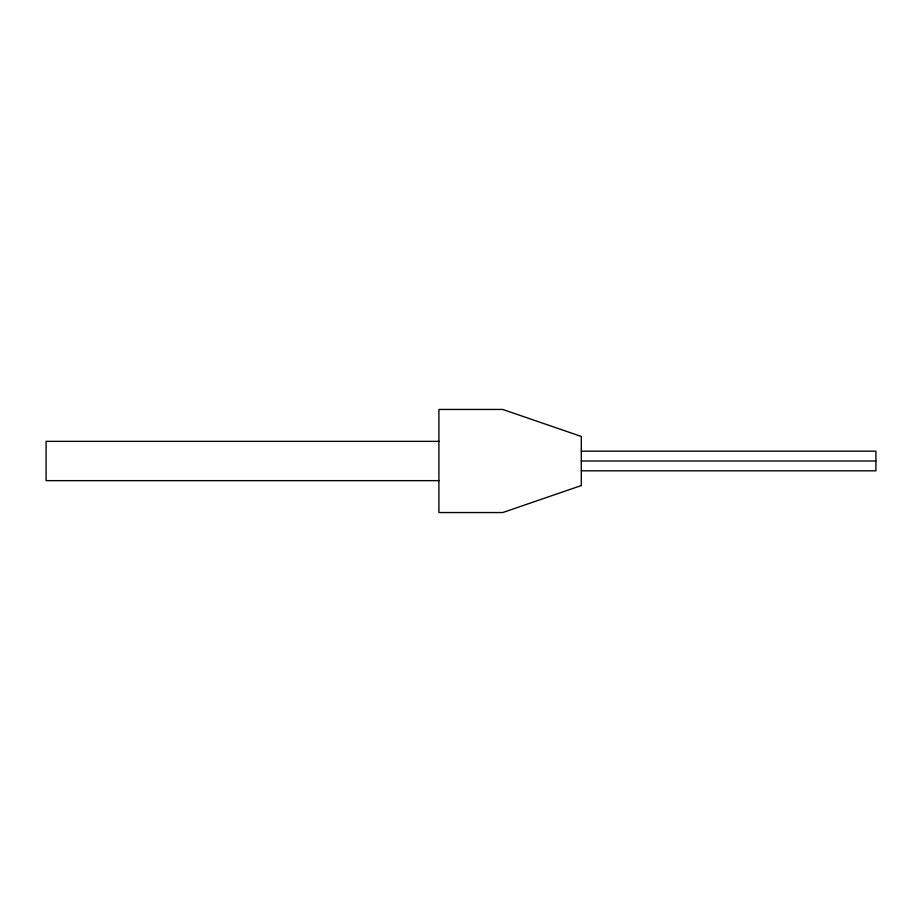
<?xml version="1.0" encoding="UTF-8"?>
<svg xmlns="http://www.w3.org/2000/svg" width="922" height="922" viewBox="0 0 922 922"><rect width="100%" height="100%" fill="white"/><g stroke="black" fill="none" stroke-linecap="round" stroke-linejoin="round"><path stroke-width="1.38" d="M438.907 441.361L46.1 441.361L46.1 480.639L438.907 480.639M581.298 451.181L875.9 451.181L875.9 470.819L581.298 470.819M581.298 461L875.9 461M581.298 485.548L502.732 512.551L438.907 512.551L438.907 409.449L502.732 409.449L581.298 436.452L581.298 485.548"/></g></svg>
